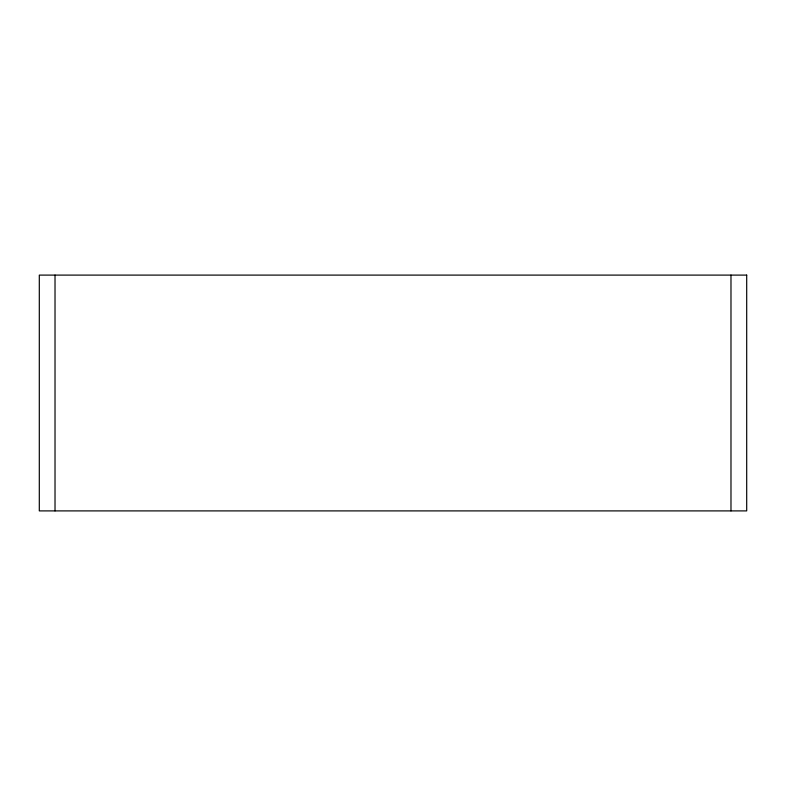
<?xml version="1.0" encoding="UTF-8"?>
<svg xmlns="http://www.w3.org/2000/svg" width="786" height="786" viewBox="0 0 786 786"><rect width="100%" height="100%" fill="white"/><g stroke="black" fill="none" stroke-linecap="round" stroke-linejoin="round"><path stroke-width="1.18" d="M730.98 275.1L730.98 510.9M55.02 275.1L55.02 510.9M746.7 275.1L39.3 275.1L39.3 510.9L746.7 510.9L746.7 275.1"/></g></svg>
